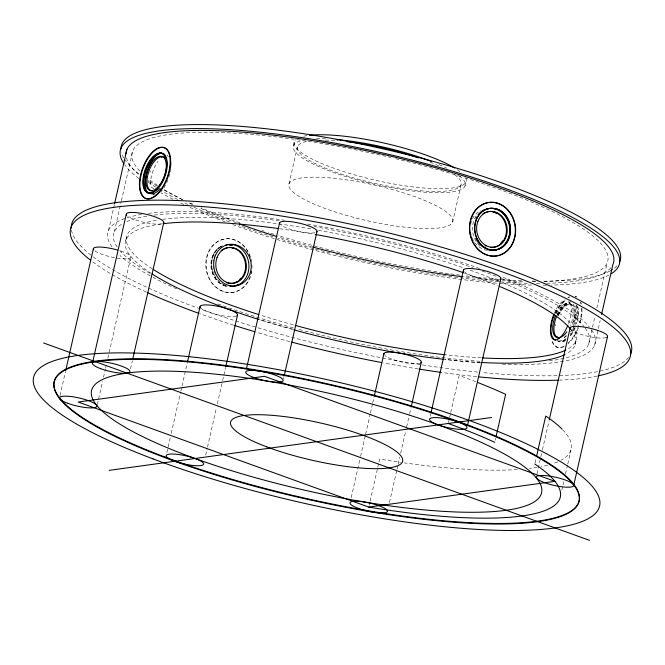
<?xml version="1.0" encoding="UTF-8"?>
<svg xmlns="http://www.w3.org/2000/svg" width="665" height="665" viewBox="0 0 665 665"><rect width="100%" height="100%" fill="white"/><g stroke="black" fill="none" stroke-linecap="round" stroke-linejoin="round"><path stroke-width="0.5" stroke-dasharray="3.33 2.49" d="M60.008 395.592L65.502 371.411M108.511 230.456L114.43 204.421M114.347 231.836L121.171 201.794M121.404 200.788L132.776 150.714M125.652 240.78L126.691 236.208M97.348 404.445L102.609 381.278M103.524 377.246L105.353 369.183M105.585 368.177L106.043 366.166M107.871 358.103L130.764 257.355M130.548 368.701L132.385 360.638M166.89 452.549L170.323 437.437M171.238 433.414L180.622 392.101M180.855 391.095L181.769 387.063M182.002 386.057L187.264 362.891M205.685 455.134L207.289 448.077M207.513 447.071L216.441 407.778M217.355 403.746L222.393 381.585M222.625 380.579L225.601 367.479M293.523 145.419L294.437 141.412M289.017 183.906L297.454 146.774M283.556 378.709L284.013 376.689M351.22 497.611L360.372 457.312M360.605 456.306L365.409 435.151M365.642 434.145L370.214 413.996M370.447 412.982L372.508 403.921M372.733 402.907L374.112 396.864M369.2 505.076L369.881 502.075M370.106 501.077L377.604 468.085M377.828 467.088L378.734 463.089M378.967 462.092L379.649 459.091A249.924 54.089 12.8 0 0 400.496 462.333M452.657 221.869A84.014 18.179 12.8 0 0 334.911 178.378A84.014 18.179 12.8 0 0 324.952 208.411A84.014 18.179 12.8 0 0 452.657 221.869L461.094 184.737M389.466 502.441L396.797 470.197M397.022 469.191L397.936 465.159M398.169 464.153L399.773 457.104M400.687 453.073L405.725 430.903M406.639 426.88L409.382 414.785M409.615 413.78L410.987 407.736M465.026 186.092L465.941 182.094M430.23 416.149L430.687 414.137M448.484 422.483L449.39 418.485M449.623 417.487L450.529 413.489M450.754 412.491L459.158 375.501A249.924 54.089 12.8 0 1 475.708 381.702M495.192 440.313L495.649 438.318M535.026 463.039L536.165 458.035M536.971 473.887L540.637 457.769M540.861 456.764L542.241 450.712M542.465 449.706L549.107 420.488M575.267 344.379L576.306 339.807M588.65 344.179L592.291 328.153M592.523 327.155L595.025 316.133M596.846 308.119L607.087 263.057M594.485 345.559L600.179 320.522M561.867 489.98L562.773 485.974M563.006 484.976L563.912 480.978M565.499 473.979L567.544 464.985M567.769 463.979L570.952 449.989M231.47 292.55L231.786 292.509A27.007 22.868 82.1 0 0 247.413 250.489A27.007 22.868 82.1 0 0 207.937 253.955A27.007 22.868 82.1 0 0 231.786 292.509M569.298 303.73L571.767 304.62M558.733 341.369L559.232 341.544M556.622 346.98L557.112 347.155M562.723 429.789A249.924 54.089 12.8 0 1 561.019 460.205M557.736 461.784A249.924 54.089 12.8 0 1 552.391 463.771M547.652 465.143A249.924 54.089 12.8 0 1 541.069 466.631M537.187 467.329A249.924 54.089 12.8 0 1 529.24 468.443M517.304 469.515A249.924 54.089 12.8 0 1 404.403 462.89M236.316 316.083A19.202 4.156 12.8 0 1 218.245 314.919A19.202 4.156 12.8 0 1 200.913 308.194M419.981 363.331A19.202 4.156 12.8 0 1 401.984 362.084A19.202 4.156 12.8 0 1 384.819 355.459M606.189 337.587A19.202 4.156 12.8 0 1 589.157 336.557A19.202 4.156 12.8 0 1 571.725 330.281M571.119 329.956A230.722 49.933 12.8 0 1 565.666 354.179M480.363 362.425A230.722 49.933 12.8 0 1 445.118 359.441M292.159 329.391A230.722 49.933 12.8 0 1 259.624 319.757M151.229 273.406A230.722 49.933 12.8 0 1 160.814 224.005M279.749 228.743A230.722 49.933 12.8 0 1 314.262 234.271M464.453 273.091A230.722 49.933 12.8 0 1 497.528 285.601M499.656 279.674A19.202 4.156 12.8 0 1 482.457 278.702A19.202 4.156 12.8 0 1 464.852 272.293M314.936 232.742A19.202 4.156 12.8 0 1 296.798 231.104A19.202 4.156 12.8 0 1 280.505 224.679M161.778 223.831A19.202 4.156 12.8 0 1 144.396 222.418A19.202 4.156 12.8 0 1 127.755 216.216M120.756 251.021A19.202 4.156 12.8 0 1 124.962 258.801A19.202 4.156 12.8 0 1 94.987 250.971M576.813 297.097A27.007 13.117 -70.1 0 0 575.674 296.465L576.173 296.648A27.007 13.117 -70.1 0 0 574.976 296.266M580.337 302.151A27.007 13.117 -70.1 0 1 580.877 303.996M581.468 308.169A27.007 13.117 -70.1 0 1 567.494 343.655M564.444 345.9A27.007 13.117 -70.1 0 1 551.958 341.295M555.433 313.273A27.007 13.117 -70.1 0 1 564.286 300.264M567.852 297.546A27.007 13.117 -70.1 0 1 569.298 296.806M576.646 305.235A21.006 10.199 -70.1 0 1 576.198 323.855M574.76 327.662A21.006 10.199 -70.1 0 1 569.597 336.282M565.998 339.749A21.006 10.199 -70.1 0 1 557.852 340.879M557.81 315.152A21.006 10.199 -70.1 0 1 570.686 301.727M561.9 340.314A20.989 9.751 -64.5 0 1 557.561 340.837M557.794 315.8A20.989 9.751 -64.5 0 1 569.922 302.783M575.74 306.183A20.989 8.512 -71.6 0 1 569.888 333.215M566.065 338.435A20.989 8.512 -71.6 0 1 561.659 341.478M580.828 302.334A27.007 13.117 -70.1 0 1 581.368 304.171M581.958 308.344A27.007 13.117 -70.1 0 1 579.564 324.645M578.392 327.912A27.007 13.117 -70.1 0 1 567.985 343.838M563.488 346.822A27.007 13.117 -70.1 0 1 552.449 341.469M555.923 313.448A27.007 13.117 -70.1 0 1 565.292 299.965M568.342 297.729A27.007 13.117 -70.1 0 1 569.797 296.981M577.677 306.681A21.006 10.199 -70.1 0 1 576.696 324.038M575.258 327.837A21.006 10.199 -70.1 0 1 570.088 336.457M565.317 340.704A21.006 10.199 -70.1 0 1 558.342 341.054M558.026 315.966A21.006 10.199 -70.1 0 1 570.171 302.126M226.075 286.125A21.006 17.789 82.1 0 1 211.487 268.469A21.006 17.789 82.1 0 1 220.049 247.097M224.662 284.953A20.989 17.29 73.8 0 1 211.678 264.778A20.989 17.29 73.8 0 1 222.551 245.726M227.131 286.216A20.989 18.637 77.4 0 1 224.529 285.526M251.362 271.378A27.007 22.868 82.1 0 1 217.164 288.319A27.007 22.868 82.1 0 1 214.255 244.038A27.007 22.868 82.1 0 1 250.506 258.344M225.759 286.166A21.006 17.789 82.1 0 1 210.93 266.357A21.006 17.789 82.1 0 1 223.083 245.543M597.137 376.074A287.064 62.136 12.8 0 1 559.922 380.114M476.697 376.664A287.064 62.136 12.8 0 1 441.045 372.367M418.202 368.967A287.064 62.136 12.8 0 1 383.63 362.932M289.757 341.594A287.064 62.136 12.8 0 1 255.826 332.035M233.623 325.185A287.064 62.136 12.8 0 1 199.608 313.622M146.267 292.051A287.064 62.136 12.8 0 1 91.438 260.921M628.633 357.363A287.064 62.136 12.8 0 1 481.734 372.491M477.736 372.092A287.064 62.136 12.8 0 1 71.471 230.123M572.715 326.149A230.722 49.933 12.8 0 1 566.705 349.607M481.402 357.853A230.722 49.933 12.8 0 1 445.126 354.753M293.199 324.819A230.722 49.933 12.8 0 1 259.699 314.886M152.268 268.835A230.722 49.933 12.8 0 1 158.777 219.899M162.759 219.317A230.722 49.933 12.8 0 1 311.303 229.001M318.302 230.248A230.722 49.933 12.8 0 1 462.607 267.513M470.238 270.198A230.722 49.933 12.8 0 1 571.551 324.611M616.854 265.958A255.925 55.395 12.8 0 1 613.097 269.117M609.863 271.054A255.925 55.395 12.8 0 1 542.424 281.195M535.483 281.129A255.925 55.395 12.8 0 1 531.418 281.046M521.56 280.697A255.925 55.395 12.8 0 1 463.871 275.643M459.931 275.135A255.925 55.395 12.8 0 1 277.987 235.501M274.022 234.271A255.925 55.395 12.8 0 1 268.12 232.418M264.229 231.162A255.925 55.395 12.8 0 1 262.293 230.539M239.807 222.891A255.925 55.395 12.8 0 1 201.079 207.837M192.925 204.288A255.925 55.395 12.8 0 1 188.286 202.185M182.892 199.666A255.925 55.395 12.8 0 1 163.548 189.783M157.372 186.258A255.925 55.395 12.8 0 1 148.303 180.614M138.935 173.914A255.925 55.395 12.8 0 1 124.33 158.893M123.823 158.062A255.925 55.395 12.8 0 1 121.479 152.609M608.949 275.052A255.925 55.395 12.8 0 1 551.351 285.086M546.322 285.177A255.925 55.395 12.8 0 1 541.51 285.194M531.535 285.069A255.925 55.395 12.8 0 1 232.151 224.446M225.36 221.927A255.925 55.395 12.8 0 1 189.217 207.023M183.756 204.504A255.925 55.395 12.8 0 1 178.494 201.994M173.025 199.276A255.925 55.395 12.8 0 1 160.83 192.775M153.956 188.76A255.925 55.395 12.8 0 1 149.958 186.275M138.827 178.528A255.925 55.395 12.8 0 1 124.546 164.571M454.636 174.679A84.014 18.179 12.8 0 1 375.476 183.532A84.014 18.179 12.8 0 1 307.238 141.288M325.493 140.074A84.014 18.179 12.8 0 1 337.845 140.731M430.205 162.152A84.014 18.179 12.8 0 1 439.64 166.184M459.565 176.017A88.212 19.094 12.8 0 1 375.559 184.488A88.212 19.094 12.8 0 1 301.985 140.431M316.44 138.802A88.212 19.094 12.8 0 1 327.995 138.96M439.025 164.571A88.212 19.094 12.8 0 1 446.622 168.112M465.766 178.054A88.212 19.094 12.8 0 1 376.698 180.539A88.212 19.094 12.8 0 1 295.659 139.741M303.797 136.217A88.212 19.094 12.8 0 1 307.679 135.535M457.262 169.675A88.212 19.094 12.8 0 1 460.471 172.019M557.32 314.753A18.005 8.745 -70.1 0 1 571.268 304.578A18.005 8.745 -70.1 0 1 572.091 324.811M575.915 304.969A21.006 10.199 -70.1 0 1 570.021 334.512M565.258 339.483A21.006 10.199 -70.1 0 1 557.112 340.613M557.079 314.886A21.006 10.199 -70.1 0 1 568.941 301.677M558.775 314.753A18.005 8.745 -70.1 0 1 572.532 305.044A18.005 8.745 -70.1 0 1 573.463 324.911M566.306 336.083A18.005 8.745 -70.1 0 1 564.277 337.571M555.375 325.867A18.005 8.745 -70.1 0 1 555.616 324.304M573.446 304.08A21.006 10.199 -70.1 0 1 572.332 324.595M566.397 335.127A21.006 10.199 -70.1 0 1 562.798 338.593M555.2 312.741A21.006 10.199 -70.1 0 1 566.472 300.788M556.306 313.855A18.005 8.745 -70.1 0 1 570.42 304.42A18.005 8.745 -70.1 0 1 570.329 325.659M226.541 286.058A21.006 17.789 82.1 0 1 211.811 267.33A21.006 17.789 82.1 0 1 222.16 246.125M215.377 274.446A21.006 17.789 82.1 0 1 216.715 252.201M167.605 155.868A21.006 10.199 -70.1 0 1 168.345 156.757M154.953 194.105A21.006 10.199 -70.1 0 1 152.967 194.38M148.237 181.853A18.005 8.745 -70.1 0 1 148.295 180.306M149.866 172.501A18.005 8.745 -70.1 0 1 150.44 170.872M479.756 245.826A21.006 17.789 82.1 0 1 477.088 214.803M591.584 329.973A249.924 54.089 12.8 0 1 500.878 364.088M480.645 362.915A249.924 54.089 12.8 0 1 444.752 359.349M293.689 329.35A249.924 54.089 12.8 0 1 259.308 319.391M176.674 288.893A249.924 54.089 12.8 0 1 153.133 277.421M150.381 275.933A249.924 54.089 12.8 0 1 119.983 255.493M112.003 246.873A249.924 54.089 12.8 0 1 141.462 214.438M148.395 213.423A249.924 54.089 12.8 0 1 284.437 220.248M307.538 224.014A249.924 54.089 12.8 0 1 479.581 268.519M503.114 277.347A249.924 54.089 12.8 0 1 589.157 326.789M585.25 328.161A243.922 52.793 12.8 0 1 547.885 361.02M479.989 361.295A243.922 52.793 12.8 0 1 297.014 328.876M293.14 327.828A243.922 52.793 12.8 0 1 215.959 303.19M150.066 273.34A243.922 52.793 12.8 0 1 119.55 250.156M117.181 247.048A243.922 52.793 12.8 0 1 122.576 223.648M126.757 221.57A243.922 52.793 12.8 0 1 147.023 216.117M154.189 215.103A243.922 52.793 12.8 0 1 280.347 221.029M314.021 226.507A243.922 52.793 12.8 0 1 472.715 267.646M482.108 271.004A243.922 52.793 12.8 0 1 496.664 276.499M502.416 278.776A243.922 52.793 12.8 0 1 583.995 326.515M610.844 267.721A249.924 54.089 12.8 0 1 546.721 283.265M539.731 283.357A249.924 54.089 12.8 0 1 535.608 283.348M527.387 283.224A249.924 54.089 12.8 0 1 335.808 254.371M329.906 252.891A249.924 54.089 12.8 0 1 277.737 238.269M272.866 236.748A249.924 54.089 12.8 0 1 238.968 225.344M229.425 221.827A249.924 54.089 12.8 0 1 193.257 206.931M187.821 204.421A249.924 54.089 12.8 0 1 183.208 202.218M177.688 199.475A249.924 54.089 12.8 0 1 162.692 191.362M155.826 187.206A249.924 54.089 12.8 0 1 148.22 182.127M138.411 174.363A249.924 54.089 12.8 0 1 126.308 157.347M464.852 177.796A243.922 52.793 12.8 0 1 542.474 281.428M535.658 281.519A243.922 52.793 12.8 0 1 531.634 281.519M522.632 281.37A243.922 52.793 12.8 0 1 502.541 280.447M498.418 280.173A243.922 52.793 12.8 0 1 462.674 276.723M311.577 246.707A243.922 52.793 12.8 0 1 279.009 237.222M236.349 222.792A243.922 52.793 12.8 0 1 199.3 207.746M192.193 204.479A243.922 52.793 12.8 0 1 186.782 201.877M182.301 199.65A243.922 52.793 12.8 0 1 163.665 189.35M157.539 185.46A243.922 52.793 12.8 0 1 148.494 178.943M139.758 171.038A243.922 52.793 12.8 0 1 390.704 157.505M395.7 158.694A243.922 52.793 12.8 0 1 460.853 176.549M487.27 250.381A20.981 18.653 77.3 0 1 470.579 232.758M470.629 224.313A20.981 18.653 77.3 0 1 480.72 210.531M166.865 155.078A20.981 8.47 -71.6 0 1 167.829 155.452M170.938 162.651A20.981 8.47 -71.6 0 1 160.963 191.761M153.623 194.862A20.981 8.47 -71.6 0 1 152.8 194.346M150.19 184.729A20.981 8.47 -71.6 0 1 157.854 161.412M570.387 303.265A20.981 8.47 -71.6 0 1 568.243 324.279M554.028 313.847A20.981 8.47 -71.6 0 1 565.242 299.865"/><path stroke-width="1" d="M65.735 370.405L93.424 248.502M114.654 203.415L126.949 149.334M92.443 363.098L126.325 213.989M132.609 359.632L163.74 222.617M187.488 361.876L200.082 306.465M225.826 366.473L237.505 315.094M246.449 368.842L279.641 222.758M284.238 375.683L316.972 231.611M374.337 395.858L383.954 353.547M411.211 406.731L421.286 362.4M430.92 413.131L463.422 270.065M467.653 424.777L500.845 278.693M496.107 436.315L505.641 394.328A249.924 54.089 12.8 0 0 477.586 382.442M536.622 456.04L545.707 416.049A249.924 54.089 12.8 0 1 562.008 429.058M549.332 419.482L570.163 327.803M601.542 314.512L612.922 264.437A249.924 54.089 12.8 0 0 381.776 154.105A249.924 54.089 12.8 0 0 125.926 153.856M573.621 485.766L607.494 336.656M109.201 470.355L491.543 417.504M368.743 507.079L554.951 481.335L264.429 376.299L78.221 402.034L368.743 507.079A249.924 54.089 12.8 0 0 534.801 464.037M43.624 342.99L589.547 540.379M448.26 423.489A249.924 54.089 12.8 0 1 494.743 442.316M200.481 307.737A19.202 4.156 12.8 0 1 219.226 306.615A19.202 4.156 12.8 0 1 236.898 315.792M564.801 354.62A230.722 49.933 12.8 0 1 481.385 362.483M444.087 359.324A230.722 49.933 12.8 0 1 294.146 329.94M258.66 319.458A230.722 49.933 12.8 0 1 152.152 273.997M163.557 223.656A230.722 49.933 12.8 0 1 278.751 228.602M315.26 234.454A230.722 49.933 12.8 0 1 463.488 272.75M499.365 286.366A230.722 49.933 12.8 0 1 570.512 329.183M383.988 354.42A19.202 4.156 12.8 0 1 404.295 354.096A19.202 4.156 12.8 0 1 420.579 363.073M570.196 328.685A19.202 4.156 12.8 0 1 590.512 328.352A19.202 4.156 12.8 0 1 606.788 337.33M463.821 271.328A19.202 4.156 12.8 0 1 482.566 270.214A19.202 4.156 12.8 0 1 500.246 279.391M279.674 223.64A19.202 4.156 12.8 0 1 299.982 223.307A19.202 4.156 12.8 0 1 316.266 232.293M126.716 215.252A19.202 4.156 12.8 0 1 145.469 214.138A19.202 4.156 12.8 0 1 163.141 223.315M93.782 249.882A19.202 4.156 12.8 0 1 117.481 250.015M496.988 209.01A20.989 18.105 -88.6 0 1 509.698 234.487A20.989 18.105 -88.6 0 1 487.753 249.666M487.827 249.317A20.989 18.637 77.4 0 1 475.716 238.394M475.841 218.054A20.989 18.637 77.4 0 1 476.331 217.181M478.01 214.77A20.989 18.637 77.4 0 1 496.905 209.367M159.908 152.8A20.989 10.565 -75.9 0 1 165.801 158.328M160.082 188.494A20.989 10.565 -75.9 0 1 150.623 193.665M150.697 193.34A20.989 8.512 -71.6 0 1 146.2 175.385A20.989 8.512 -71.6 0 1 159.775 153.416M90.606 260.281A287.064 62.136 12.8 0 1 364.96 232.16A287.064 62.136 12.8 0 1 598.084 375.883M558.874 380.147A287.064 62.136 12.8 0 1 478.7 376.864M441.045 372.367A287.064 62.136 12.8 0 1 419.199 369.125M381.61 362.55A287.064 62.136 12.8 0 1 291.719 342.118M254.87 331.752A287.064 62.136 12.8 0 1 234.604 325.493M198.652 313.273A287.064 62.136 12.8 0 1 147.156 292.467M71.255 228.195A287.064 62.136 12.8 0 1 362.708 226.84A287.064 62.136 12.8 0 1 630.595 354.113M565.832 350.048A230.722 49.933 12.8 0 1 482.424 357.911M445.126 354.753A230.722 49.933 12.8 0 1 295.185 325.368M258.735 314.578A230.722 49.933 12.8 0 1 153.191 269.425M120.972 148.935A255.925 55.395 12.8 0 1 382.774 148.794A255.925 55.395 12.8 0 1 619.556 262.06M612.191 269.707A255.925 55.395 12.8 0 1 610.669 270.613M123.964 163.731A255.925 55.395 12.8 0 1 380.538 152.493A255.925 55.395 12.8 0 1 611.285 273.706M346.897 141.645A84.014 18.179 12.8 0 1 418.501 157.871M336.216 139.517A88.212 19.094 12.8 0 1 431.203 161.371M309.4 135.319A88.212 19.094 12.8 0 1 454.769 168.087M558.916 338.153A18.005 8.745 -70.1 0 1 556.771 315.966M557.594 337.28A18.005 8.745 -70.1 0 1 556.962 336.523M555.533 340.206A21.006 10.199 -70.1 0 1 554.327 314.628M566.896 331.76A18.005 8.745 -70.1 0 1 554.485 335.609A18.005 8.745 -70.1 0 1 555.558 315.476M221.162 250.605A18.005 15.245 82.1 0 1 245.327 262.858A18.005 15.245 82.1 0 1 226.416 282.608M229.134 244.645A21.006 17.789 82.1 0 1 232.492 245.111M232.068 248.028A18.005 15.245 82.1 0 1 233.407 248.444M240.871 278.203A18.005 15.245 82.1 0 1 239.774 279.441M237.23 281.486A18.005 15.245 82.1 0 1 235.817 282.259M225.452 245.21A21.006 17.789 82.1 0 1 248.81 263.722A21.006 17.789 82.1 0 1 229.774 286.158M152.659 191.071A18.005 8.745 -70.1 0 1 149.342 170.082A18.005 8.745 -70.1 0 1 165.369 158.386M148.611 193.083A21.006 10.199 -70.1 0 1 147.007 168.445A21.006 10.199 -70.1 0 1 164.322 154.28M482.923 213.839A18.005 15.245 82.1 0 1 505.89 225.485A18.005 15.245 82.1 0 1 490.62 247.322M486.14 246.108A18.005 15.245 82.1 0 1 485.068 245.568M482.923 210.755A21.006 17.789 82.1 0 1 509.307 225.526A21.006 17.789 82.1 0 1 490.587 250.107M492.881 211.977A18.005 15.245 82.1 0 1 496.855 213.648M502.657 240.813A18.005 15.245 82.1 0 1 500.587 243.39M462.674 276.723A243.922 52.793 12.8 0 1 312.542 246.964M277.014 236.599A243.922 52.793 12.8 0 1 239.325 223.889M161.371 157.281A20.981 8.47 -71.6 0 1 161.911 156.824M229.267 245.003A20.989 17.29 73.8 0 1 231.811 245.535M238.378 284.379A20.989 18.637 77.4 0 1 235.867 285.518M567.927 325.102A20.981 8.47 -71.6 0 1 553.23 339.2A20.981 8.47 -71.6 0 1 553.712 314.636M164.687 457.553A269.125 58.246 12.8 0 0 578.209 503.729A269.125 58.246 12.8 0 0 206.857 363.772A269.125 58.246 12.8 0 0 164.687 457.553M100.772 368.709A19.202 4.156 12.8 0 0 129.866 371.718A19.202 4.156 12.8 0 0 102.826 361.793A19.202 4.156 12.8 0 0 100.772 368.709M253.939 377.554A19.202 4.156 12.8 0 0 283.132 380.629A19.202 4.156 12.8 0 0 256.216 370.696A19.202 4.156 12.8 0 0 253.939 377.554M437.878 424.785A19.202 4.156 12.8 0 0 466.971 427.795A19.202 4.156 12.8 0 0 439.931 417.869A19.202 4.156 12.8 0 0 437.878 424.785M544.46 482.599A19.202 4.156 12.8 0 0 573.654 485.674A19.202 4.156 12.8 0 0 546.738 475.733A19.202 4.156 12.8 0 0 544.46 482.599M358.252 508.343A19.202 4.156 12.8 0 0 387.446 511.418A19.202 4.156 12.8 0 0 360.53 501.476A19.202 4.156 12.8 0 0 358.252 508.343M174.529 461.186A19.202 4.156 12.8 0 0 203.623 464.195A19.202 4.156 12.8 0 0 176.591 454.278A19.202 4.156 12.8 0 0 174.529 461.186M67.73 403.298A19.202 4.156 12.8 0 0 96.924 406.373A19.202 4.156 12.8 0 0 70.008 396.431A19.202 4.156 12.8 0 0 67.73 403.298M164.82 456.98A269.125 58.246 12.8 0 0 578.342 503.164A269.125 58.246 12.8 0 0 206.99 363.198A269.125 58.246 12.8 0 0 164.82 456.98M190.556 456.855A230.722 49.933 12.8 0 0 541.293 493.812A230.722 49.933 12.8 0 0 217.912 374.387A230.722 49.933 12.8 0 0 190.556 456.855M266.798 446.888A88.212 19.094 12.8 0 0 402.342 462.025A88.212 19.094 12.8 0 0 280.622 416.149A88.212 19.094 12.8 0 0 266.798 446.888M153.091 458.917A290.223 62.818 12.8 0 0 598.758 508.517A290.223 62.818 12.8 0 0 197.912 357.62A290.223 62.818 12.8 0 0 153.091 458.917M471.286 217.546A27.007 22.868 82.1 0 0 495.126 256.1A27.007 22.868 82.1 0 0 510.753 214.08A27.007 22.868 82.1 0 0 471.286 217.546M475.974 220.148A21.006 17.789 82.1 0 0 494.519 250.131A21.006 17.789 82.1 0 0 506.672 217.455A21.006 17.789 82.1 0 0 475.974 220.148M471.601 217.505A27.007 22.868 82.1 0 0 495.442 256.058A27.007 22.868 82.1 0 0 511.069 214.039A27.007 22.868 82.1 0 0 471.601 217.505M476.29 220.107A21.006 17.789 82.1 0 0 494.835 250.09A21.006 17.789 82.1 0 0 506.988 217.413A21.006 17.789 82.1 0 0 476.29 220.107M160.972 190.29A27.007 13.117 -70.1 0 0 164.812 147.913A27.007 13.117 -70.1 0 0 140.066 181.312A27.007 13.117 -70.1 0 0 160.972 190.29M159.708 186.483A21.006 10.199 -70.1 0 0 162.701 153.524A21.006 10.199 -70.1 0 0 143.449 179.5A21.006 10.199 -70.1 0 0 159.708 186.483M160.481 190.107A27.007 13.117 -70.1 0 0 164.322 147.738A27.007 13.117 -70.1 0 0 139.575 181.129A27.007 13.117 -70.1 0 0 160.481 190.107M159.218 186.308A21.006 10.199 -70.1 0 0 162.202 153.349A21.006 10.199 -70.1 0 0 142.958 179.326A21.006 10.199 -70.1 0 0 159.218 186.308M217.031 257.563A18.005 15.245 82.1 0 0 232.925 283.265A18.005 15.245 82.1 0 0 243.34 255.26A18.005 15.245 82.1 0 0 217.031 257.563M159.816 184.845A18.005 8.745 -70.1 0 0 162.376 156.599A18.005 8.745 -70.1 0 0 145.876 178.86A18.005 8.745 -70.1 0 0 159.816 184.845M477.844 221.512A18.005 15.245 82.1 0 0 493.746 247.214A18.005 15.245 82.1 0 0 504.161 219.201A18.005 15.245 82.1 0 0 477.844 221.512M214.562 257.829A20.981 18.653 77.3 0 0 236.441 285.775A20.981 18.653 77.3 0 0 246.333 251.927A20.981 18.653 77.3 0 0 214.562 257.829"/></g></svg>
